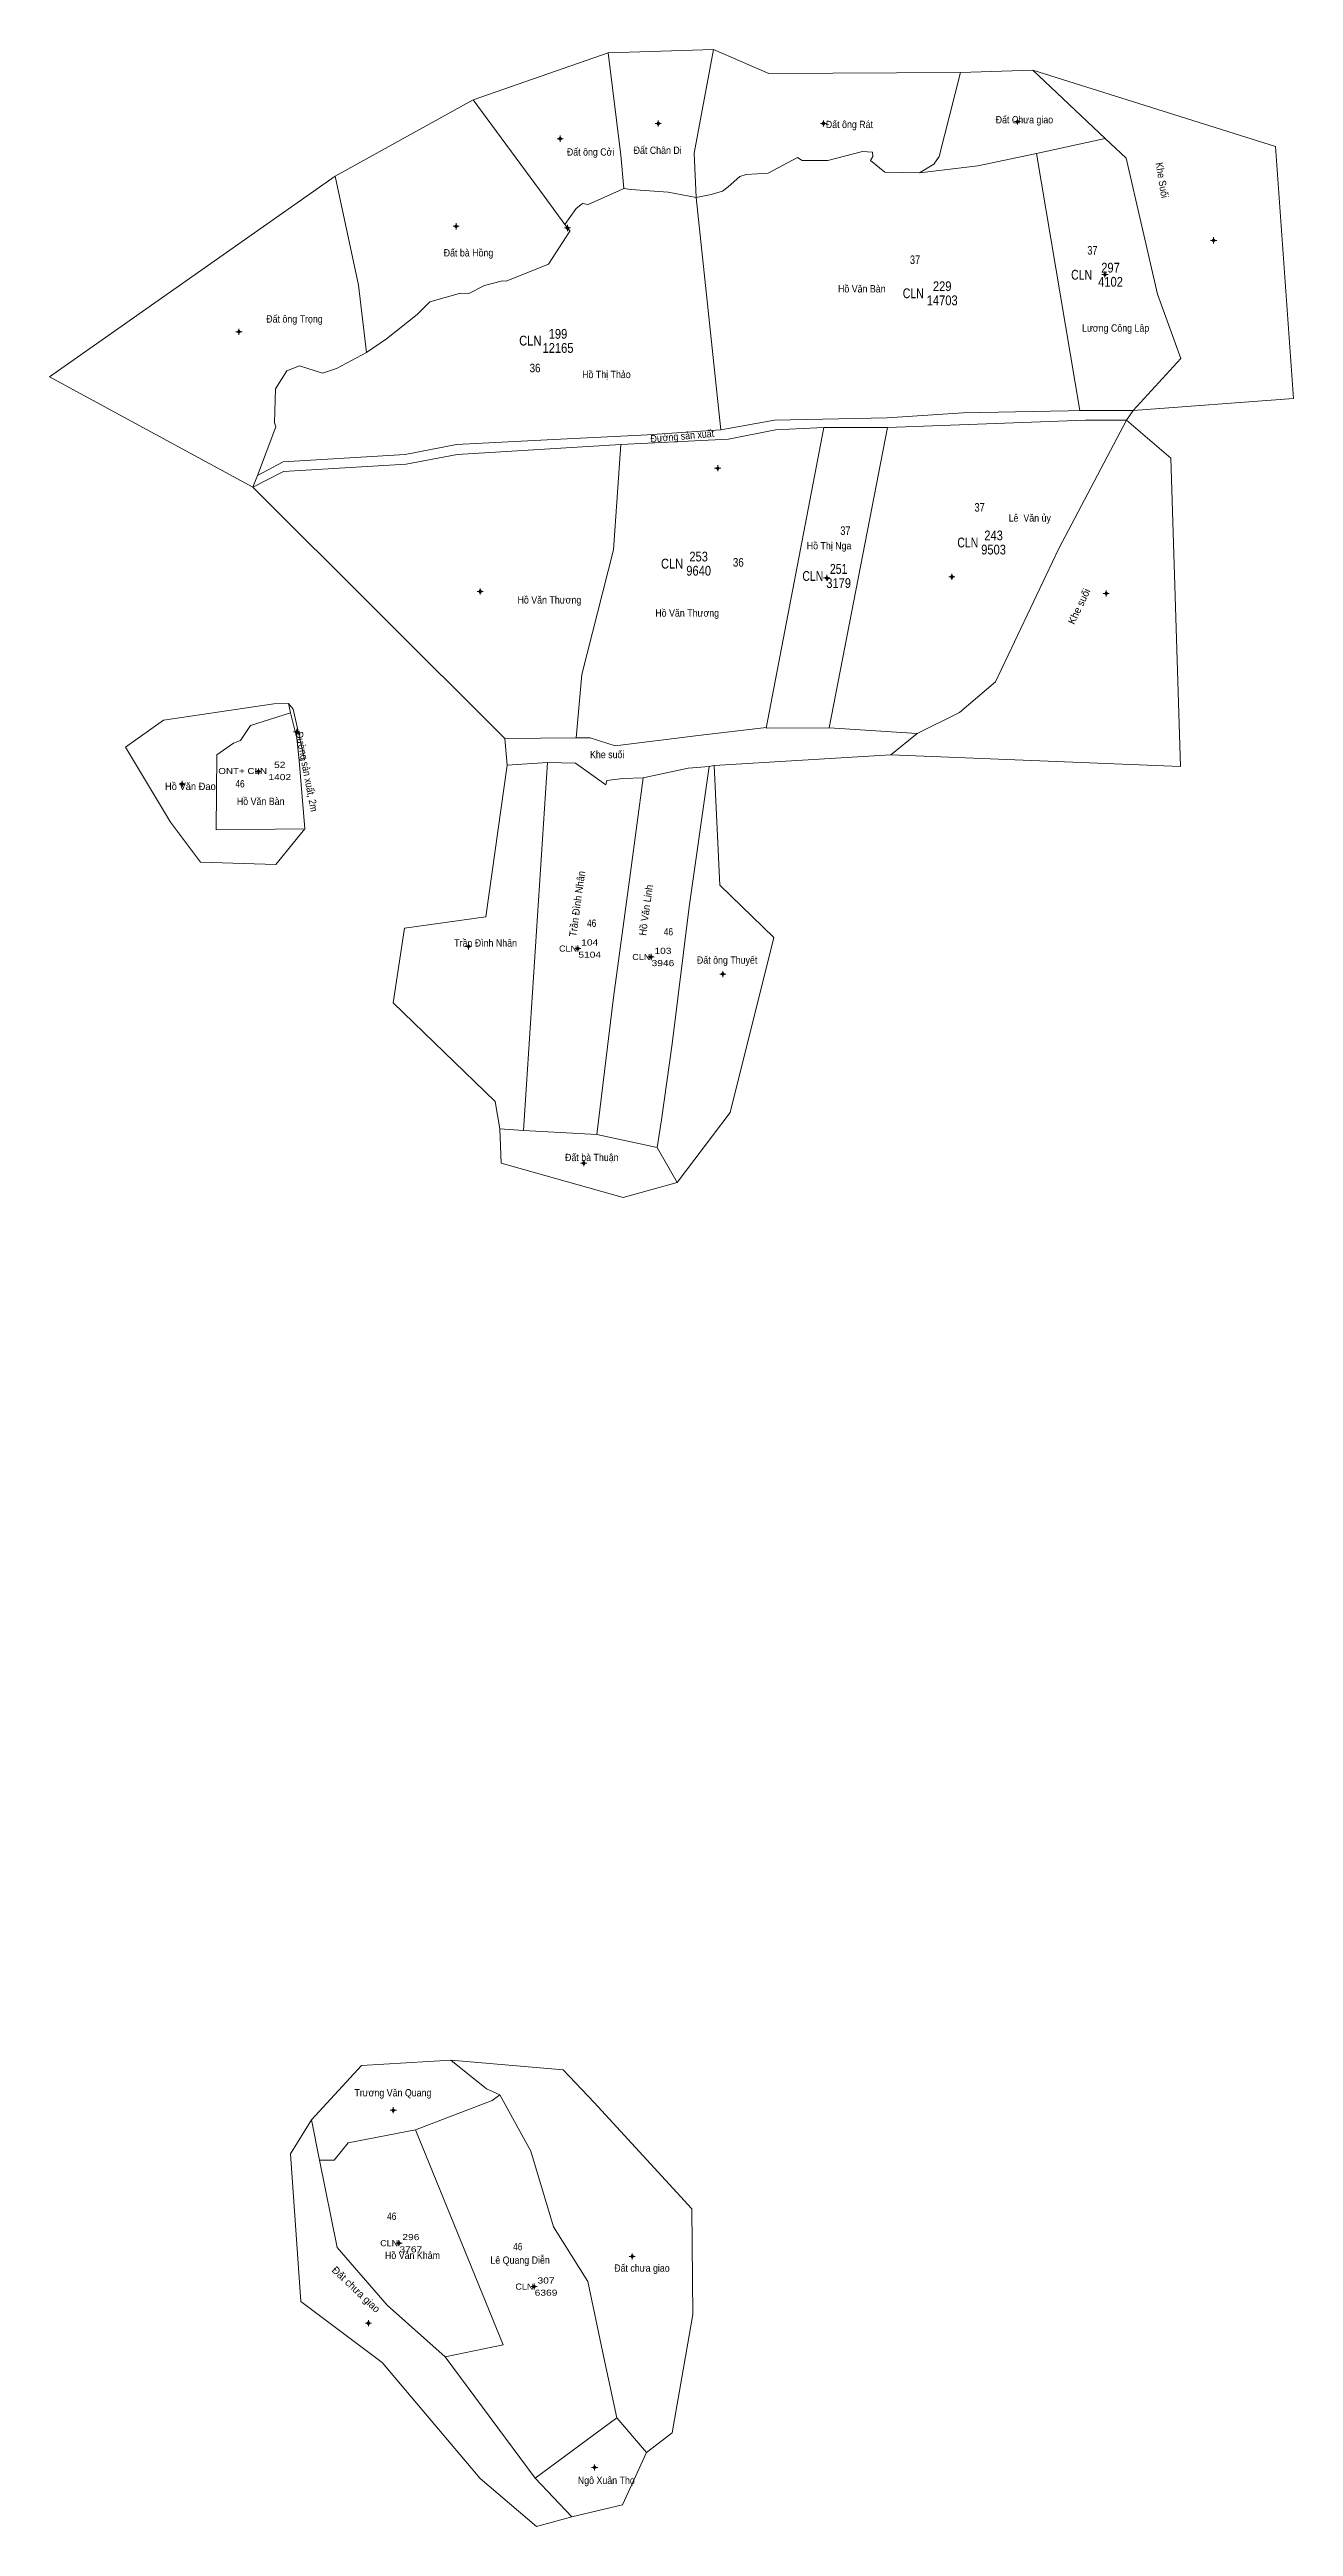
# Model space of a CAD drawing. Header units: metres. Extents: x 534068 to 535224, y 1849208 to 1850221.
# Drawn here: x 534715 to 535224, y 1849208 to 1850221 of the extents above; entities that cross this region are included whole.
import ezdxf
from ezdxf.enums import TextEntityAlignment as Align

# ---------------------------------------------------------------- set-up
doc = ezdxf.new("R2010")
doc.units = ezdxf.units.M
doc.header["$LTSCALE"] = 1.2
doc.layers.add('11', color=7, linetype='Continuous', lineweight=13)
doc.layers.add('6', color=7, linetype='Continuous', lineweight=13)
for name, color, linetype in [('2', 7, 'Continuous'), ('22', 7, 'Continuous'), ('3', 7, 'Continuous'), ('4', 7, 'Continuous'), ('5', 7, 'Continuous'), ('7', 7, 'Continuous'), ('8', 7, 'Continuous')]:
    doc.layers.add(name, color=color, linetype=linetype)

msp = doc.modelspace()

# ---------------------------------------------------------------- hatches: boundary and pattern name
at = {"layer": '11'}
for points in [[(534964.09, 1850190.47, 1), (534963.79, 1850190.47, 1)], [(535031.67, 1850190.47, 1), (535031.37, 1850190.47, 1)], [(535111.01, 1850191.24, 1), (535110.71, 1850191.24, 1)], [(534924, 1850184.26, 1), (534923.7, 1850184.26, 1)], [(534881.45, 1850148.42, 1), (534881.15, 1850148.42, 1)], [(534927.01, 1850147.74, 1), (534926.71, 1850147.74, 1)], [(535191.16, 1850142.68, 1), (535190.86, 1850142.68, 1)], [(535146.73, 1850128.7, 1), (535146.43, 1850128.7, 1)], [(534792.7, 1850105.32, 1), (534792.4, 1850105.32, 1)], [(534988.39, 1850049.5, 1), (534988.09, 1850049.5, 1)], [(535032.96, 1850004.65, 1), (535032.66, 1850004.65, 1)], [(535084.15, 1850005.09, 1), (535083.85, 1850005.09, 1)], [(534891.32, 1849999.08, 1), (534891.02, 1849999.08, 1)], [(535147.25, 1849998.32, 1), (535146.95, 1849998.32, 1)], [(534816.29, 1849941.66, 1), (534815.99, 1849941.66, 1)], [(534800.61, 1849925.52, 1), (534800.31, 1849925.52, 1)], [(534769.47, 1849920.38, 1), (534769.17, 1849920.38, 1)], [(534886.56, 1849853.95, 1), (534886.26, 1849853.95, 1)], [(534931.21, 1849853.09, 1), (534930.91, 1849853.09, 1)], [(534961.15, 1849849.65, 1), (534960.85, 1849849.65, 1)], [(534990.51, 1849842.66, 1), (534990.21, 1849842.66, 1)], [(534933.61, 1849765.32, 1), (534933.31, 1849765.32, 1)], [(534855.78, 1849378.07, 1), (534855.48, 1849378.07, 1)], [(534858.09, 1849323.7, 1), (534857.79, 1849323.7, 1)], [(534953.45, 1849318.29, 1), (534953.15, 1849318.29, 1)], [(534913.36, 1849305.96, 1), (534913.06, 1849305.96, 1)], [(534845.6, 1849291, 1), (534845.3, 1849291, 1)], [(534938.1, 1849232, 1), (534937.8, 1849232, 1)]]:
    msp.add_hatch(color=256, dxfattribs=at).paths.add_polyline_path(points)

# ---------------------------------------------------------------- linework, layer by layer
for p, q in [((534923.85, 1850185.51), (534923.85, 1850184.89)), ((534963.31, 1850190.47), (534962.69, 1850190.47)), ((534963.94, 1850191.72), (534963.94, 1850191.09)), ((534963.94, 1850189.85), (534963.94, 1850189.22)), ((534965.19, 1850190.47), (534964.56, 1850190.47)), ((535030.89, 1850190.47), (535030.27, 1850190.47)), ((535031.52, 1850191.72), (535031.52, 1850191.09)), ((535031.52, 1850189.85), (535031.52, 1850189.22)), ((535032.77, 1850190.47), (535032.15, 1850190.47)), ((535110.23, 1850191.24), (535109.61, 1850191.24)), ((535110.86, 1850192.49), (535110.86, 1850191.87)), ((535110.86, 1850190.61), (535110.86, 1850189.99)), ((535112.11, 1850191.24), (535111.49, 1850191.24)), ((534923.23, 1850184.26), (534922.6, 1850184.26)), ((534923.85, 1850183.63), (534923.85, 1850183.01)), ((534925.1, 1850184.26), (534924.47, 1850184.26)), ((534880.68, 1850148.42), (534880.05, 1850148.42)), ((534881.3, 1850149.67), (534881.3, 1850149.05)), ((534881.3, 1850147.79), (534881.3, 1850147.17)), ((534882.55, 1850148.42), (534881.93, 1850148.42)), ((534926.23, 1850147.74), (534925.61, 1850147.74)), ((534926.86, 1850148.99), (534926.86, 1850148.37)), ((534926.86, 1850147.11), (534926.86, 1850146.49)), ((534928.11, 1850147.74), (534927.49, 1850147.74)), ((535190.39, 1850142.68), (535189.76, 1850142.68)), ((535191.01, 1850143.93), (535191.01, 1850143.31)), ((535191.01, 1850142.05), (535191.01, 1850141.43)), ((535192.26, 1850142.68), (535191.63, 1850142.68)), ((535145.95, 1850128.7), (535145.33, 1850128.7)), ((535146.58, 1850129.95), (535146.58, 1850129.33)), ((535146.58, 1850128.07), (535146.58, 1850127.45)), ((535147.83, 1850128.7), (535147.2, 1850128.7)), ((534791.93, 1850105.32), (534791.3, 1850105.32)), ((534792.55, 1850106.57), (534792.55, 1850105.95)), ((534792.55, 1850104.69), (534792.55, 1850104.07)), ((534793.8, 1850105.32), (534793.18, 1850105.32)), ((534987.61, 1850049.5), (534986.99, 1850049.5)), ((534988.24, 1850050.75), (534988.24, 1850050.13)), ((534988.24, 1850048.87), (534988.24, 1850048.25)), ((534989.49, 1850049.5), (534988.87, 1850049.5)), ((535032.19, 1850004.65), (535031.56, 1850004.65)), ((535032.81, 1850005.9), (535032.81, 1850005.27)), ((535032.81, 1850004.03), (535032.81, 1850003.4)), ((535034.06, 1850004.65), (535033.44, 1850004.65)), ((535083.37, 1850005.09), (535082.75, 1850005.09)), ((535084, 1850006.34), (535084, 1850005.71)), ((535084, 1850004.47), (535084, 1850003.84)), ((535085.25, 1850005.09), (535084.63, 1850005.09)), ((534890.55, 1849999.08), (534889.92, 1849999.08)), ((534891.17, 1850000.33), (534891.17, 1849999.71)), ((534891.17, 1849998.45), (534891.17, 1849997.83)), ((534892.42, 1849999.08), (534891.8, 1849999.08)), ((535146.47, 1849998.32), (535145.85, 1849998.32)), ((535147.1, 1849999.57), (535147.1, 1849998.95)), ((535147.1, 1849997.69), (535147.1, 1849997.07)), ((535148.35, 1849998.32), (535147.73, 1849998.32)), ((534816.14, 1849942.91), (534816.14, 1849942.29)), ((534815.51, 1849941.66), (534814.89, 1849941.66)), ((534816.14, 1849941.03), (534816.14, 1849940.41)), ((534817.39, 1849941.66), (534816.77, 1849941.66)), ((534799.83, 1849925.52), (534799.21, 1849925.52)), ((534800.46, 1849926.77), (534800.46, 1849926.15)), ((534800.46, 1849924.89), (534800.46, 1849924.27)), ((534801.71, 1849925.52), (534801.09, 1849925.52)), ((534768.69, 1849920.38), (534768.07, 1849920.38)), ((534769.32, 1849921.63), (534769.32, 1849921.01)), ((534769.32, 1849919.75), (534769.32, 1849919.13)), ((534770.57, 1849920.38), (534769.94, 1849920.38)), ((534885.79, 1849853.95), (534885.16, 1849853.95)), ((534886.41, 1849855.2), (534886.41, 1849854.57)), ((534886.41, 1849853.33), (534886.41, 1849852.7)), ((534887.66, 1849853.95), (534887.03, 1849853.95)), ((534930.44, 1849853.09), (534929.81, 1849853.09)), ((534931.06, 1849854.34), (534931.06, 1849853.71)), ((534931.06, 1849852.47), (534931.06, 1849851.84)), ((534932.31, 1849853.09), (534931.69, 1849853.09)), ((534960.37, 1849849.65), (534959.75, 1849849.65)), ((534961, 1849850.9), (534961, 1849850.27)), ((534961, 1849849.03), (534961, 1849848.4)), ((534962.25, 1849849.65), (534961.63, 1849849.65)), ((534989.73, 1849842.66), (534989.11, 1849842.66)), ((534990.36, 1849843.91), (534990.36, 1849843.29)), ((534990.36, 1849842.03), (534990.36, 1849841.41)), ((534991.61, 1849842.66), (534990.99, 1849842.66)), ((534932.83, 1849765.32), (534932.21, 1849765.32)), ((534933.46, 1849766.57), (534933.46, 1849765.95)), ((534933.46, 1849764.69), (534933.46, 1849764.07)), ((534934.71, 1849765.32), (534934.09, 1849765.32)), ((534855.01, 1849378.07), (534854.38, 1849378.07)), ((534855.63, 1849379.32), (534855.63, 1849378.69)), ((534855.63, 1849377.45), (534855.63, 1849376.82)), ((534856.88, 1849378.07), (534856.25, 1849378.07)), ((534857.94, 1849324.95), (534857.94, 1849324.33)), ((534857.31, 1849323.7), (534856.69, 1849323.7)), ((534857.94, 1849323.07), (534857.94, 1849322.45)), ((534859.19, 1849323.7), (534858.56, 1849323.7)), ((534952.68, 1849318.29), (534952.05, 1849318.29)), ((534953.3, 1849319.54), (534953.3, 1849318.91)), ((534953.3, 1849317.67), (534953.3, 1849317.04)), ((534954.55, 1849318.29), (534953.93, 1849318.29)), ((534912.59, 1849305.96), (534911.96, 1849305.96)), ((534913.21, 1849307.21), (534913.21, 1849306.59)), ((534913.21, 1849305.33), (534913.21, 1849304.71)), ((534914.46, 1849305.96), (534913.83, 1849305.96)), ((534844.82, 1849291), (534844.2, 1849291)), ((534845.45, 1849292.25), (534845.45, 1849291.63)), ((534845.45, 1849290.37), (534845.45, 1849289.75)), ((534846.7, 1849291), (534846.07, 1849291)), ((534937.95, 1849233.25), (534937.95, 1849232.63)), ((534937.32, 1849232), (534936.7, 1849232)), ((534937.95, 1849231.37), (534937.95, 1849230.75)), ((534939.2, 1849232), (534938.57, 1849232))]:
    msp.add_line(p, q, dxfattribs=at)
for points in [[(534963.94, 1850191.09), (534963.31, 1850190.47), (534963.94, 1850189.85), (534964.56, 1850190.47)], [(535031.52, 1850191.09), (535030.89, 1850190.47), (535031.52, 1850189.85), (535032.15, 1850190.47)], [(535110.86, 1850191.87), (535110.23, 1850191.24), (535110.86, 1850190.61), (535111.49, 1850191.24)], [(534923.85, 1850184.89), (534923.23, 1850184.26), (534923.85, 1850183.63), (534924.47, 1850184.26)], [(534881.3, 1850149.05), (534880.68, 1850148.42), (534881.3, 1850147.79), (534881.93, 1850148.42)], [(534926.86, 1850148.37), (534926.23, 1850147.74), (534926.86, 1850147.11), (534927.49, 1850147.74)], [(535191.01, 1850143.31), (535190.39, 1850142.68), (535191.01, 1850142.05), (535191.63, 1850142.68)], [(535146.58, 1850129.33), (535145.95, 1850128.7), (535146.58, 1850128.07), (535147.2, 1850128.7)], [(534792.55, 1850105.95), (534791.93, 1850105.32), (534792.55, 1850104.69), (534793.18, 1850105.32)], [(534988.24, 1850050.13), (534987.61, 1850049.5), (534988.24, 1850048.87), (534988.87, 1850049.5)], [(535032.81, 1850005.27), (535032.19, 1850004.65), (535032.81, 1850004.03), (535033.44, 1850004.65)], [(535084, 1850005.71), (535083.37, 1850005.09), (535084, 1850004.47), (535084.63, 1850005.09)], [(534891.17, 1849999.71), (534890.55, 1849999.08), (534891.17, 1849998.45), (534891.8, 1849999.08)], [(535147.1, 1849998.95), (535146.47, 1849998.32), (535147.1, 1849997.69), (535147.73, 1849998.32)], [(534816.14, 1849942.29), (534815.51, 1849941.66), (534816.14, 1849941.03), (534816.77, 1849941.66)], [(534800.46, 1849926.15), (534799.83, 1849925.52), (534800.46, 1849924.89), (534801.09, 1849925.52)], [(534769.32, 1849921.01), (534768.69, 1849920.38), (534769.32, 1849919.75), (534769.94, 1849920.38)], [(534886.41, 1849854.57), (534885.79, 1849853.95), (534886.41, 1849853.33), (534887.03, 1849853.95)], [(534931.06, 1849853.71), (534930.44, 1849853.09), (534931.06, 1849852.47), (534931.69, 1849853.09)], [(534961, 1849850.27), (534960.37, 1849849.65), (534961, 1849849.03), (534961.63, 1849849.65)], [(534990.36, 1849843.29), (534989.73, 1849842.66), (534990.36, 1849842.03), (534990.99, 1849842.66)], [(534933.46, 1849765.95), (534932.83, 1849765.32), (534933.46, 1849764.69), (534934.09, 1849765.32)], [(534855.63, 1849378.69), (534855.01, 1849378.07), (534855.63, 1849377.45), (534856.25, 1849378.07)], [(534857.94, 1849324.33), (534857.31, 1849323.7), (534857.94, 1849323.07), (534858.56, 1849323.7)], [(534953.3, 1849318.91), (534952.68, 1849318.29), (534953.3, 1849317.67), (534953.93, 1849318.29)], [(534913.21, 1849306.59), (534912.59, 1849305.96), (534913.21, 1849305.33), (534913.83, 1849305.96)], [(534845.45, 1849291.63), (534844.82, 1849291), (534845.45, 1849290.37), (534846.07, 1849291)], [(534937.95, 1849232.63), (534937.32, 1849232), (534937.95, 1849231.37), (534938.57, 1849232)]]:
    msp.add_lwpolyline(points, close=True, dxfattribs=at)
for centre in [(534963.94, 1850190.47), (535031.52, 1850190.47), (535110.86, 1850191.24), (534923.85, 1850184.26), (534881.3, 1850148.42), (534926.86, 1850147.74), (535191.01, 1850142.68), (535146.58, 1850128.7), (534792.55, 1850105.32), (534988.24, 1850049.5), (535032.81, 1850004.65), (535084, 1850005.09), (534891.17, 1849999.08), (535147.1, 1849998.32), (534816.14, 1849941.66), (534800.46, 1849925.52), (534769.32, 1849920.38), (534886.41, 1849853.95), (534931.06, 1849853.09), (534961, 1849849.65), (534990.36, 1849842.66), (534933.46, 1849765.32), (534855.63, 1849378.07), (534857.94, 1849323.7), (534953.3, 1849318.29), (534913.21, 1849305.96), (534845.45, 1849291), (534937.95, 1849232)]:
    msp.add_circle(centre, 0.15, dxfattribs=at)
at = {"layer": '6'}
for p, q in [((534986.57, 1850220.71), (534978.57, 1850178.35)), ((535009.18, 1850210.95), (534986.57, 1850220.71)), ((535087.51, 1850211.38), (535117.09, 1850212.23)), ((534979.4, 1850160.23), (534978.57, 1850178.35)), ((535118.65, 1850178.14), (535136.35, 1850073.09)), ((534925.79, 1850149.16), (534917.36, 1850160.7)), ((534948.07, 1850163.08), (534935.3, 1850157.37)), ((534967.99, 1850162.45), (534952.79, 1850163.51)), ((534967.99, 1850162.45), (534979.4, 1850160.23)), ((534979.4, 1850160.23), (534985.53, 1850161.39)), ((534989.6, 1850065.18), (534979.4, 1850160.23)), ((534989.6, 1850065.18), (534979.4, 1850160.23)), ((534919.1, 1850132.92), (534927.79, 1850146.43)), ((534925.87, 1850149.05), (534925.79, 1850149.16)), ((534927.79, 1850146.43), (534925.87, 1850149.05)), ((534844.7, 1850096.77), (534841.47, 1850124.36)), ((534865.35, 1850112.38), (534852.79, 1850102.43)), ((534844.7, 1850096.77), (534852.79, 1850102.43)), ((534812.13, 1850089.38), (534807.45, 1850081.98)), ((534807.03, 1850068), (534807.45, 1850081.98)), ((534807.03, 1850068), (534807.67, 1850066.45)), ((534989.6, 1850065.18), (535011.46, 1850069.13)), ((535031.7, 1850066.14), (535008.04, 1849943.17)), ((535031.7, 1850066.14), (535057.71, 1850066.14)), ((535127.69, 1850016.74), (535155.35, 1850069.14)), ((535158.05, 1850073.14), (535136.35, 1850073.09)), ((535158.05, 1850073.14), (535155.35, 1850069.14)), ((534798.27, 1850041.74), (534901.24, 1849939.03)), ((534812.79, 1849953.35), (534813.55, 1849949.44)), ((534814.69, 1849950.92), (534812.79, 1849953.35)), ((535033.82, 1849943.39), (535069.84, 1849941.04)), ((534783.47, 1849932.29), (534783.26, 1849901.59)), ((534790.28, 1849937.01), (534783.47, 1849932.29)), ((534901.24, 1849939.03), (534930.4, 1849939.25)), ((534902.23, 1849928.12), (534901.24, 1849939.03)), ((534936.1, 1849939.29), (534930.4, 1849939.25)), ((534936.1, 1849939.29), (534946.4, 1849936.01)), ((535058.99, 1849932.32), (534986.77, 1849927.94)), ((535069.84, 1849941.04), (535058.99, 1849932.32)), ((534819.35, 1849930.26), (534817.14, 1849929.97)), ((534902.23, 1849928.12), (534918.65, 1849929.14)), ((534908.91, 1849778.76), (534918.65, 1849929.14)), ((534986.77, 1849927.94), (534984.72, 1849927.54)), ((534942.94, 1849921.87), (534942.55, 1849920.03)), ((534963.51, 1849771.76), (534965.27, 1849783)), ((534899.14, 1849779.42), (534908.91, 1849778.76)), ((534963.51, 1849771.76), (534971.64, 1849757.37)), ((534893.79, 1849386.82), (534879.16, 1849398.48)), ((534893.79, 1849386.82), (534899.16, 1849384.3)), ((534822.14, 1849374.14), (534825.45, 1849357.69)), ((534837.12, 1849364.8), (534864.73, 1849370.12)), ((534864.73, 1849370.12), (534900.49, 1849282.1)), ((534876.77, 1849277.29), (534900.49, 1849282.1)), ((534876.77, 1849277.29), (534913.64, 1849227.62)), ((534941.74, 1849277), (534946.98, 1849252.23)), ((534946.98, 1849252.23), (534913.64, 1849227.62)), ((534946.98, 1849252.23), (534959.1, 1849238.1)), ((534913.64, 1849227.62), (534928.6, 1849211.78))]:
    msp.add_line(p, q, dxfattribs=at)
for points in [[(534943.46, 1850219.37), (534888.22, 1850200.08), (534917.36, 1850160.7)], [(534986.57, 1850220.71), (534943.46, 1850219.37), (534948.62, 1850177.5)], [(535009.18, 1850210.95), (535087.51, 1850211.38), (535078.74, 1850177.02)], [(535118.65, 1850178.14), (535146.71, 1850184.3), (535117.09, 1850212.23)], [(535117.09, 1850212.23), (535216.35, 1850181.03), (535223.63, 1850077.99), (535158.05, 1850073.14)], [(534888.22, 1850200.08), (534831.86, 1850168.91), (534841.47, 1850124.36)], [(534949.92, 1850163.71), (534949.9, 1850163.93), (534948.62, 1850177.5)], [(535033.33, 1850175.27), (535022.72, 1850175.27), (535020.94, 1850176.61), (535008.84, 1850170.13), (534999.93, 1850169.66)], [(535033.33, 1850175.27), (535047.43, 1850178.96), (535051.56, 1850178.7)], [(535070.71, 1850170.26), (535056.54, 1850170.55), (535050.66, 1850175.39), (535051.7, 1850176.96), (535051.56, 1850178.7)], [(535070.71, 1850170.26), (535094.65, 1850173.14), (535118.65, 1850178.14)], [(535070.71, 1850170.26), (535076.66, 1850173.78), (535078.74, 1850177.02)], [(535158.05, 1850073.14), (535177.58, 1850094.37), (535168.02, 1850120.67), (535155.25, 1850176.24), (535146.71, 1850184.3)], [(534831.86, 1850168.91), (534715.1, 1850086.83), (534798.27, 1850041.74)], [(534999.93, 1850169.66), (534997.28, 1850168.74), (534992.59, 1850164.62), (534990.17, 1850162.76), (534985.53, 1850161.39)], [(534925.79, 1850149.16), (534930.41, 1850155.7), (534932.95, 1850157.74), (534935.3, 1850157.37)], [(534948.07, 1850163.08), (534949.9, 1850163.93), (534952.79, 1850163.51)], [(534927.79, 1850146.43), (534927.84, 1850146.51), (534925.87, 1850149.05)], [(534900.31, 1850126.18), (534892.94, 1850124.2), (534886.46, 1850120.91), (534883.06, 1850121.03)], [(534900.31, 1850126.18), (534901.84, 1850125.99), (534919.1, 1850132.92)], [(534865.35, 1850112.38), (534870.52, 1850117.55), (534883.06, 1850121.03)], [(534844.7, 1850096.77), (534832.41, 1850090.25), (534826.66, 1850088.42), (534820.68, 1850090.35)], [(534820.68, 1850090.35), (534817.22, 1850091.31), (534812.13, 1850089.38)], [(534807.67, 1850066.45), (534800.07, 1850046.48), (534798.27, 1850041.74)], [(534800.07, 1850046.48), (534810.65, 1850052.15), (534860.47, 1850055.14), (534881.47, 1850059.14), (534918.55, 1850061.14), (534959.55, 1850063.14), (534989.6, 1850065.18)], [(534948.65, 1850059.14), (534992.63, 1850061.37), (535011.84, 1850065.15)], [(535138.63, 1850073.14), (535088.57, 1850072.14), (535057.59, 1850070.14), (535011.46, 1850069.13), (534989.6, 1850065.18)], [(535031.7, 1850066.14), (535011.84, 1850065.15), (534992.63, 1850061.37)], [(535008.04, 1849943.17), (535033.82, 1849943.39), (535057.71, 1850066.14)], [(535057.71, 1850066.14), (535138.67, 1850069.14), (535155.35, 1850069.14)], [(535155.35, 1850069.14), (535173.55, 1850053.62), (535177.4, 1849927.51), (535058.99, 1849932.32)], [(534798.27, 1850041.74), (534810.77, 1850048.14), (534860.83, 1850051.14), (534881.76, 1850055.14), (534948.65, 1850059.14)], [(534948.65, 1850059.14), (534945.65, 1850016.14), (534932.65, 1849965.14), (534930.4, 1849939.25)], [(535069.84, 1849941.04), (535087.1, 1849949.57), (535101.77, 1849962.11), (535127.69, 1850016.74)], [(534812.79, 1849953.35), (534806.85, 1849953.18), (534761.62, 1849946.52), (534746.2, 1849935.47), (534764.6, 1849904.77), (534776.87, 1849888.46), (534807.55, 1849887.41), (534819.4, 1849901.98)], [(534813.55, 1849949.44), (534797.25, 1849944.34), (534793.18, 1849938.18), (534790.28, 1849937.01)], [(534817.14, 1849929.97), (534816.14, 1849939.16), (534813.55, 1849949.44)], [(534814.69, 1849950.92), (534817.26, 1849939.51), (534819.35, 1849930.26)], [(534946.4, 1849936.01), (534979.11, 1849940.11), (535008.1, 1849943.46)], [(534783.26, 1849901.59), (534819.4, 1849901.98), (534817.14, 1849929.97)], [(534902.23, 1849928.12), (534893.48, 1849866.01), (534860.15, 1849861.45), (534855.59, 1849830.91), (534897.33, 1849790.54), (534899.14, 1849779.42)], [(534918.65, 1849929.14), (534930.07, 1849928.93), (534942.55, 1849920.03)], [(534957.76, 1849922.94), (534952.65, 1849884.14), (534945.65, 1849833.14), (534938.85, 1849777.04)], [(534957.76, 1849922.94), (534949.52, 1849922.65), (534942.94, 1849921.87)], [(534957.76, 1849922.94), (534976.16, 1849926.9), (534984.72, 1849927.54)], [(534984.72, 1849927.54), (534976.65, 1849870.14), (534969.65, 1849814.14), (534965.27, 1849783)], [(534971.64, 1849757.37), (534993.33, 1849785.99), (535011.23, 1849857.59), (534989.13, 1849879), (534986.77, 1849927.94)], [(534899.14, 1849779.42), (534899.77, 1849765.27), (534949.58, 1849751.23), (534971.64, 1849757.37)], [(534908.91, 1849778.76), (534938.85, 1849777.04), (534963.51, 1849771.76)], [(534879.16, 1849398.48), (534842.68, 1849396.37), (534822.14, 1849374.14)], [(534959.1, 1849238.1), (534969.67, 1849246.13), (534978.09, 1849294.57), (534977.74, 1849337.75), (534937.74, 1849381.27), (534925.11, 1849394.61), (534879.16, 1849398.48)], [(534899.16, 1849384.3), (534895.99, 1849382.09), (534864.73, 1849370.12)], [(534899.16, 1849384.3), (534911.92, 1849361.37), (534921.08, 1849330.38), (534935.18, 1849308.03), (534941.74, 1849277)], [(534822.14, 1849374.14), (534813.56, 1849360.22), (534817.77, 1849299.84), (534851.1, 1849274.92), (534891.09, 1849227.53), (534914.24, 1849207.87), (534928.6, 1849211.78)], [(534837.12, 1849364.8), (534831.49, 1849357.66), (534825.45, 1849357.69)], [(534825.45, 1849357.69), (534832.66, 1849321.89), (534853.06, 1849298.32), (534876.77, 1849277.29)], [(534928.6, 1849211.78), (534949.32, 1849216.65), (534959.1, 1849238.1)]]:
    msp.add_lwpolyline(points, dxfattribs=at)

# ---------------------------------------------------------------- texts
at = {"layer": '2'}
for s, width, p in [('Đất ông Rát', 0.9, (535042.095, 1850188.59)), ('Đất Chưa giao', 0.9, (535113.65, 1850190.52)), ('Đất ông Cởi', 0.9, (534936.3, 1850177.33)), ('Đất Chân Di', 0.9, (534963.705, 1850178.02)), ('Đất bà Hồng', 0.9, (534886.37, 1850136.09)), ('Hồ Văn Bàn', 0.9, (535047.175, 1850121.38)), ('Đất ông Trọng', 0.9, (534815.235, 1850109.05)), ('Lương Công Lâp', 0.9, (535150.945, 1850105.33)), ('Hồ Thị Thảo', 0.9, (534942.76, 1850086.35)), ('Lê  Văn ủy', 0.9, (535115.835, 1850027.69)), ('Hồ Thị Nga', 0.9, (535033.795, 1850016.31)), ('Hồ Văn Thương', 0.9, (534919.455, 1849994.18)), ('Hồ Văn Thương', 0.9, (534975.775, 1849988.81)), ('Hồ Văn Đao', 0.95, (534772.675, 1849917.92)), ('Hồ Văn Bàn', 0.9, (534801.415, 1849911.79)), ('Trần Đình Nhân', 0.9, (534893.36, 1849853.88)), ('Đất ông Thuyết', 0.9, (534992.105, 1849846.9)), ('Đất bà Thuận', 0.9, (534936.785, 1849766.17)), ('Trương Văn Quang', 0.9, (534855.47, 1849383.71)), ('Hồ Văn Khâm', 0.9, (534863.475, 1849317.21)), ('Lê Quang Diễn', 0.9, (534907.47, 1849315.28)), ('Đất chưa giao', 0.9, (534957.28, 1849312.03)), ('Ngô Xuân Thọ', 0.9, (534942.71, 1849225.23))]:
    msp.add_text(s, height=3, dxfattribs=dict(at, width=width)).set_placement(p, align=Align.CENTER)
at = {"layer": '2', "width": 0.95}
for s, p in [('Trần Đình Nhân', (534932.267, 1849871.176)), ('Hồ Văn Linh', (534960.384, 1849868.601))]:
    msp.add_text(s, height=3, rotation=82.185, dxfattribs=at).set_placement(p, align=Align.CENTER)
at = {"layer": '2'}
msp.add_text('Đất chưa giao', height=3, rotation=316.637, dxfattribs=at).set_placement((534839.4, 1849303.705), align=Align.CENTER)
at = {"layer": '22', "width": 0.9}
msp.add_text('Khe Suối', height=3, rotation=279.433, dxfattribs=at).set_placement((535168.427, 1850167.056), align=Align.CENTER)
at = {"layer": '22'}
msp.add_text('Khe suối', height=3, rotation=64.322, dxfattribs=at).set_placement((535137.337, 1849992.38), align=Align.CENTER)
at = {"layer": '22', "width": 0.9}
msp.add_text('Khe suối', height=3, dxfattribs=at).set_placement((534943.07, 1849930.94), align=Align.CENTER)
at = {"layer": '3'}
for s, height, width, p in [('CLN ', 4, 0.8, (535142.49, 1850126.62)), ('CLN ', 4, 0.8, (535073.67, 1850119.04)), ('CLN', 4, 0.85, (534916.19, 1850099.68)), ('CLN ', 4, 0.8, (535095.98, 1850017.13)), ('CLN', 4, 0.85, (534974.15, 1850008.49)), ('CLN ', 4, 0.8, (535032.61, 1850003.43)), ('ONT+ CLN', 2.5, 1.2, (534804.04, 1849924.45)), ('CLN', 2.5, 1.1, (534930.76, 1849851.84)), ('CLN', 2.5, 1.1, (534960.7, 1849848.4)), ('CLN', 2.5, 1.1, (534857.64, 1849322.45)), ('CLN', 2.5, 1.1, (534912.9, 1849304.71))]:
    msp.add_text(s, height=height, dxfattribs=dict(at, width=width)).set_placement(p, align=Align.RIGHT)
at = {"layer": '4'}
for s, height, width, p in [('229', 4, 0.85, (535080.025, 1850121.93)), ('297', 4, 0.85, (535148.85, 1850129.51)), ('199', 4, 0.85, (534922.965, 1850102.45)), ('243', 4, 0.85, (535101.035, 1850020.02)), ('253', 4, 0.85, (534980.465, 1850011.38)), ('251', 4, 0.8, (535037.7, 1850006.32)), ('52', 2.5, 1.25, (534809.215, 1849926.95)), ('104', 2.5, 1.25, (534935.925, 1849854.34)), ('103', 2.5, 1.25, (534965.875, 1849850.9)), ('296', 2.5, 1.25, (534862.805, 1849324.95)), ('307', 2.5, 1.25, (534918.065, 1849307.21))]:
    msp.add_text(s, height=height, dxfattribs=dict(at, width=width)).set_placement(p, align=Align.CENTER)
at = {"layer": '5'}
for s, height, width, p in [('4102', 4, 0.85, (535148.845, 1850123.73)), ('14703', 4, 0.85, (535080.03, 1850116.15)), ('12165', 4, 0.85, (534922.97, 1850096.67)), ('9503', 4, 0.85, (535101.035, 1850014.24)), ('9640', 4, 0.85, (534980.465, 1850005.6)), ('3179', 4, 0.85, (535037.695, 1850000.54)), ('1402', 2.5, 1.25, (534809.2, 1849921.95)), ('5104', 2.5, 1.25, (534935.93, 1849849.34)), ('3946', 2.5, 1.25, (534965.87, 1849845.9)), ('3767', 2.5, 1.25, (534862.81, 1849319.95)), ('6369', 2.5, 1.25, (534918.07, 1849302.21))]:
    msp.add_text(s, height=height, dxfattribs=dict(at, width=width)).set_placement(p, align=Align.CENTER)
at = {"layer": '7'}
for s, height, width, p in [('37', 3.5, 0.8, (535068.94, 1850133)), ('37', 3.5, 0.8, (535141.44, 1850136.87)), ('36', 3.5, 0.85, (534913.585, 1850088.74)), ('37', 3.5, 0.8, (535095.33, 1850031.75)), ('37', 3.5, 0.8, (535040.44, 1850022.24)), ('36', 3.5, 0.85, (534996.685, 1850009.26)), ('46', 3, 0.85, (534792.96, 1849918.97)), ('46', 3, 0.85, (534936.72, 1849861.97)), ('46', 3, 0.85, (534968.11, 1849858.48)), ('46', 3, 0.85, (534854.98, 1849333.23)), ('46', 3, 0.85, (534906.52, 1849320.82))]:
    msp.add_text(s, height=height, dxfattribs=dict(at, width=width)).set_placement(p, align=Align.CENTER)
at = {"layer": '8', "width": 0.9}
for s, rotation, p in [('Đường sản xuất', 5.133, (534973.886, 1850061.166)), ('Đường sản xuất, 2m', 280.893, (534818.808, 1849925.113))]:
    msp.add_text(s, height=3, rotation=rotation, dxfattribs=at).set_placement(p, align=Align.CENTER)

doc.saveas('drawing.dxf')
